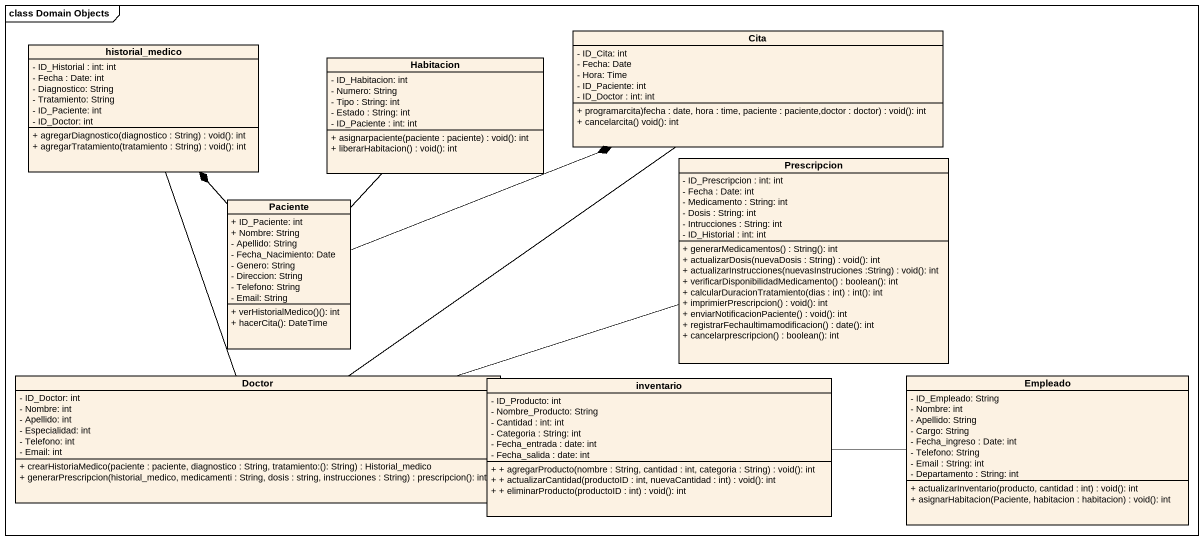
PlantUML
@startuml
mainframe class Domain Objects
hide circle
hide empty members
skinparam classAttributeIconSize 0
class historial_medico {
  - ID_Historial : int: int
  - Fecha : Date: int
  - Diagnostico: String
  - Tratamiento: String
  - ID_Paciente: int
  - ID_Doctor: int
  + agregarDiagnostico(diagnostico : String) : void(): int
  + agregarTratamiento(tratamiento : String) : void(): int
}
class Cita {
  - ID_Cita: int
  - Fecha: Date
  - Hora: Time
  - ID_Paciente: int
  - ID_Doctor : int: int
  + programarcita)fecha : date, hora : time, paciente : paciente,doctor : doctor) : void(): int
  + cancelarcita() void(): int
}
class Habitacion {
  - ID_Habitacion: int
  - Numero: String
  - Tipo : String: int
  - Estado : String: int
  - ID_Paciente : int: int
  + asignarpaciente(paciente : paciente) : void(): int
  + liberarHabitacion() : void(): int
}
class Prescripcion {
  - ID_Prescripcion : int: int
  - Fecha : Date: int
  - Medicamento : String: int
  - Dosis : String: int
  - Intrucciones : String: int
  - ID_Historial : int: int
  + generarMedicamentos() : String(): int
  + actualizarDosis(nuevaDosis : String) : void(): int
  + actualizarInstrucciones(nuevasInstruciones :String) : void(): int
  + verificarDisponibilidadMedicamento() : boolean(): int
  + calcularDuracionTratamiento(dias : int) : int(): int
  + imprimierPrescripcion() : void(): int
  + enviarNotificacionPaciente() : void(): int
  + registrarFechaultimamodificacion() : date(): int
  + cancelarprescripcion() : boolean(): int
}
class Paciente {
  + ID_Paciente: int
  + Nombre: String
  - Apellido: String
  - Fecha_Nacimiento: Date
  - Genero: String
  - Direccion: String
  - Telefono: String
  - Email: String
  + verHistorialMedico()(): int
  + hacerCita(): DateTime
}
class Doctor {
  - ID_Doctor: int
  - Nombre: int
  - Apellido: int
  - Especialidad: int
  - Telefono: int
  - Email: int
  + crearHistoriaMedico(paciente : paciente, diagnostico : String, tratamiento:(): String) : Historial_medico
  + generarPrescripcion(historial_medico, medicamenti : String, dosis : string, instrucciones : String) : prescripcion(): int
}
class inventario {
  - ID_Producto: int
  - Nombre_Producto: String
  - Cantidad : int: int
  - Categoria : String: int
  - Fecha_entrada : date: int
  - Fecha_salida : date: int
  + + agregarProducto(nombre : String, cantidad : int, categoria : String) : void(): int
  + + actualizarCantidad(productoID : int, nuevaCantidad : int) : void(): int
  + + eliminarProducto(productoID : int) : void(): int
}
class Empleado {
  - ID_Empleado: String
  - Nombre: int
  - Apellido: String
  - Cargo: String
  - Fecha_ingreso : Date: int
  - Telefono: String
  - Email : String: int
  - Departamento : String: int
  + actualizarInventario(producto, cantidad : int) : void(): int
  + asignarHabitacion(Paciente, habitacion : habitacion) : void(): int
}
Habitacion -- Paciente
Paciente -up-* historial_medico
Paciente -right-* Cita
Doctor -up- historial_medico
Doctor -up- Cita
Doctor -right- Prescripcion
inventario -right- Empleado
@enduml
